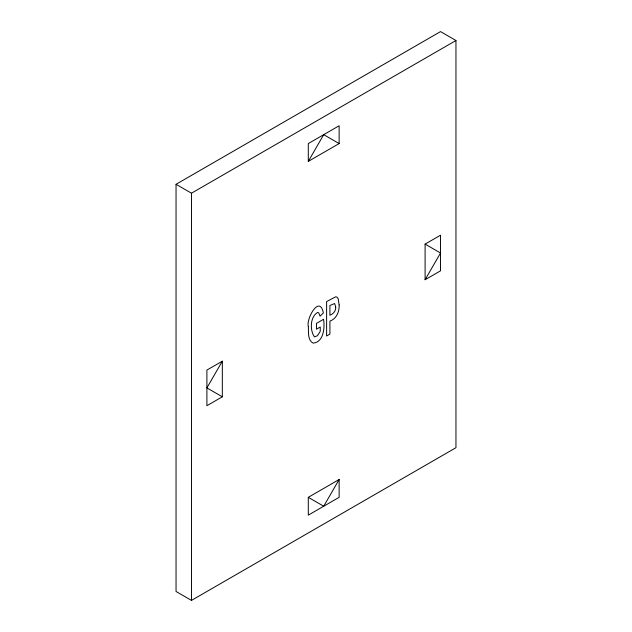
<?xml version="1.0" encoding="UTF-8"?>
<svg xmlns="http://www.w3.org/2000/svg" width="632" height="632" viewBox="0 0 632 632"><rect width="100%" height="100%" fill="white"/><g stroke="black" fill="none" stroke-linecap="round" stroke-linejoin="round"><path stroke-width="0.95" d="M308.29 161.389L323.71 134.671L339.139 143.575L308.29 161.389L308.29 143.575L339.139 125.76L339.139 143.575M222.33 361.172L206.901 387.898L222.33 396.801L206.901 405.712L206.901 370.083L222.33 361.172L222.33 396.801M425.099 279.731L440.528 253.013L425.099 244.102L440.528 235.199L440.528 270.828L425.099 279.731L425.099 244.102M339.139 479.514L323.71 506.24L308.29 497.329L339.139 479.514L339.139 497.329L308.29 515.143L308.29 497.329M176.044 184.299L440.528 31.6L455.956 40.511L455.956 447.701L191.472 600.4L176.044 591.489L176.044 184.299L191.472 193.202L455.956 40.511M191.472 193.202L191.472 600.4M308.345 326.594C308.661 331.926 307.436 340.135 313.101 343.121C323.9 342.307 324.856 327.147 323.568 319.294L316.458 323.402L316.458 329.201L320.234 327.021L320.234 331.389L317.406 335.75L314.467 336.896C309.759 330.576 310.02 316.561 317.706 312.421L318.781 312.903L320.076 316.158L323.355 312.974C319.681 294.228 305.951 318.757 308.345 326.594M339.139 304.924C339.471 311.592 336.635 318.733 329.912 321.103L329.912 334.099L326.618 336.003L326.618 301.551L335.837 296.748L337.125 297.23L338.191 298.762L339.139 304.924M335.734 306.978C336.066 310.849 333.364 313.907 329.912 315.25L329.912 305.477L334.62 303.526L335.734 306.978"/></g></svg>
